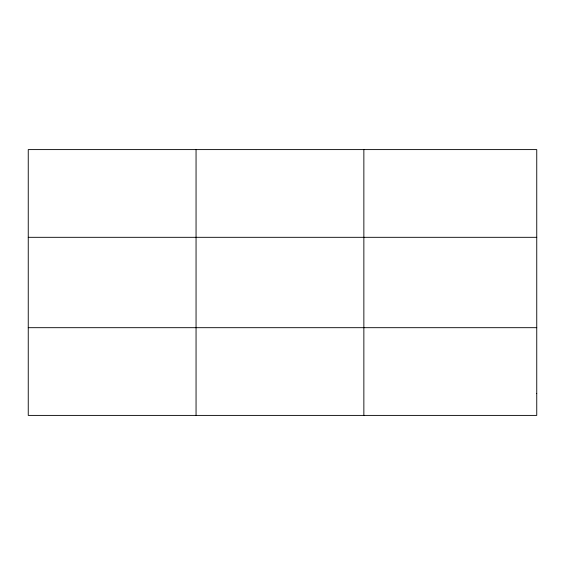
<?xml version="1.0" encoding="UTF-8"?>
<svg xmlns="http://www.w3.org/2000/svg" width="565" height="565" viewBox="0 0 565 565"><rect width="100%" height="100%" fill="white"/><g stroke="black" fill="none" stroke-linecap="round" stroke-linejoin="round"><path stroke-width="0.85" d="M196.055 149.598L196.055 415.402M363.86 149.598L363.86 415.402M28.25 237.314L536.75 237.314M28.25 327.686L536.75 327.686M536.75 393.473L536.75 415.402L28.25 415.402L28.25 149.598L536.75 149.598L536.75 393.473"/></g></svg>
